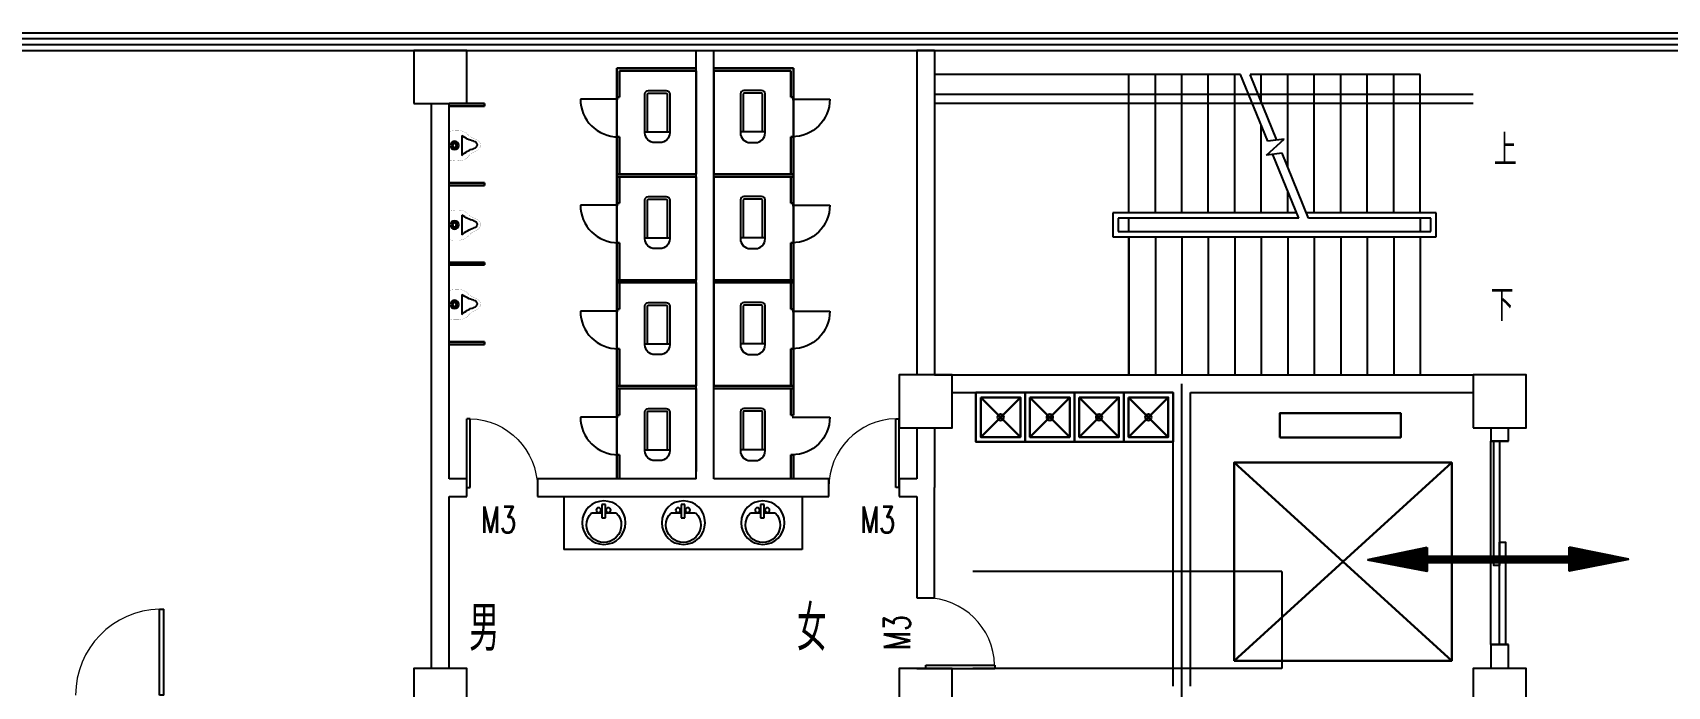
# Model space of a CAD drawing. Extents: x 539033 to 804858, y 468425 to 1263560.
# Drawn here: x 661488 to 680003, y 527539 to 534939 of the extents above; entities that cross this region are included whole.
import ezdxf
from ezdxf.enums import TextEntityAlignment as Align

# ---------------------------------------------------------------- set-up
doc = ezdxf.new("R2010")
doc.units = 0
doc.header["$LTSCALE"] = 1000
doc.header["$MEASUREMENT"] = 0
doc.linetypes.add('DASH', pattern=[0.35, 0.25, -0.1])
doc.linetypes.add('DASHED2', pattern=[0.375, 0.25, -0.125])
doc.layers.get('0').update_dxf_attribs({"linetype": 'CONTINUOUS'})
for name, color, linetype in [('COLUMN', 9, 'CONTINUOUS'), ('DOTE', 1, 'CONTINUOUS'), ('LVTRY', 6, 'CONTINUOUS'), ('PUB_DIM', 3, 'CONTINUOUS'), ('PUB_TEXT', 7, 'CONTINUOUS'), ('STAIR', 2, 'CONTINUOUS'), ('WALL', 9, 'CONTINUOUS'), ('WINDOW', 4, 'CONTINUOUS'), ('WINDOW_TEXT', 7, 'CONTINUOUS')]:
    doc.layers.add(name, color=color, linetype=linetype)
doc.layers.add('LINE', color=7, linetype='CONTINUOUS', lineweight=30)
doc.styles.add('_TCH_DIM', font='SIMPLEX', dxfattribs={"bigfont": 'GBCBIG'})
doc.styles.add('_TCH_WINDOW', font='SIMPLEX', dxfattribs={"bigfont": 'GBCBIG'})
doc.styles.add('SIMPLEX', font='SIMPLEX.SHX')
doc.styles.get("Standard").update_dxf_attribs({"font": 'txt.shx', "width": 0.7, "height": 500, "bigfont": 'hzdx.shx'})
doc.styles.add('W', font='', dxfattribs={"width": 0.8})
doc.styles.get('W').set_extended_font_data('FangSong_GB2312')

# ---------------------------------------------------------------- blocks, each defined once
blk = doc.blocks.new('_FZHK')
blk.add_lwpolyline([(-0.5, -0.5), (0.5, -0.5), (0.5, 0.5), (-0.5, 0.5)], close=True)
blk = doc.blocks.new('$DorLib2D$00000001')
for p, q in [((0.45, 0.975), (0.5, 0.975)), ((0.45, 0), (0.45, 0.975)), ((0.5, 0), (0.5, 0.975)), ((0.5, 0), (0.45, 0))]:
    blk.add_line(p, q)
at = {"lineweight": 13}
blk.add_arc((0.475, 0), 0.975, 91.4693, 180, dxfattribs=at)
blk = doc.blocks.new('$TCHSYS$DOOR2D')
for p, q in [((0.45, 0.975), (0.5, 0.975)), ((0.45, 0), (0.45, 0.975)), ((0.5, 0), (0.5, 0.975)), ((0.5, 0), (0.45, 0))]:
    blk.add_line(p, q)
at = {"lineweight": 13}
blk.add_arc((0.475, 0), 0.975, 91.4693, 180, dxfattribs=at)
blk = doc.blocks.new('M_E33IEP')
for p, q in [((44, -21), (44, 20)), ((44, 20), (194, 20)), ((135, 135), (135, 20)), ((194, 20), (194, -21)), ((194, -21), (44, -21)), ((135, -21), (135, -144))]:
    blk.add_line(p, q)
for centre, radius in [((248, -5), 246), ((106, 56), 26.7), ((105, -55), 26.7)]:
    blk.add_circle(centre, radius)
blk.add_arc((274, -5), 197, 225.2527, 134.7473)
at = {"style": 'W', "width": 0.8, "flags": 9}
for tag in ['XSIZE', 'YSIZE']:
    blk.add_attdef(tag, (0, 0), '', height=0.5, dxfattribs=at)
at = {"width": 0.8, "flags": 9}
for tag in ['YSIZE', 'XSIZE']:
    blk.add_attdef(tag, (2, -251), '', height=150, dxfattribs=at)
blk = doc.blocks.new('_LV6')
for p, q in [((-140, -340), (-140, -780)), ((-110, -340), (-110, -770)), ((100, -300), (-100, -300)), ((100, -330), (-100, -330)), ((110, -770), (110, -340)), ((140, -780), (140, -340)), ((140, -770), (-140, -770)), ((-30, -890), (30, -890))]:
    blk.add_line(p, q)
for centre, radius, start, end in [((-100, -340), 40, 90, 180), ((-100, -340), 10, 90, 180), ((100, -340), 40, 0, 90), ((100, -340), 10, 0, 90), ((-30, -780), 110, 180, 270), ((30, -780), 110, 270, 0)]:
    blk.add_arc(centre, radius, start, end)
blk = doc.blocks.new('_DBLK')
blk.add_line((-0.45, 0), (-0.45, -0.95))
blk.add_arc((-0.45, 0), 0.95, 270, 0)
at = {"layer": 'WINDOW_TEXT', "style": 'SIMPLEX', "flags": 9}
blk.add_attdef('A', text='', height=1, dxfattribs=at).set_placement((0, 1.5), align=Align.MIDDLE)
blk = doc.blocks.new('M_E14')
blk.add_line((-116, -146), (109, -146))
at = {"const_width": 1.5}
for points in [[(-185, 0), (-185, -10), (-165, -10)], [(-185, 0), (185, 0), (185, -10), (165, -10)], [(-137, -207), (-146, -194), (-153, -182), (-159, -172), (-163, -162), (-166, -154), (-168, -146), (-169, -139), (-170, -133), (-171, -127), (-172, -121), (-172, -115), (-173, -110), (-173, -104), (-173, -98), (-173, -92), (-173, -86), (-173, -79), (-173, -72), (-172, -64), (-171, -54), (-170, -44), (-168, -31), (-166, -17), (-164, -9)], [(128, -215), (138, -202), (145, -191), (152, -180), (156, -171), (160, -163), (162, -156), (164, -149), (165, -142), (166, -136), (167, -130), (168, -125), (169, -119), (170, -114), (170, -108), (170, -102), (171, -96), (171, -89), (171, -82), (171, -73), (171, -64), (170, -53), (169, -41), (167, -27), (165, -10)], [(166, -14), (165, -9)], [(-137, -205), (-127, -214)], [(-130, -211), (-128, -213), (-120, -221), (-113, -229), (-107, -236), (-102, -244), (-98, -251), (-93, -259), (-90, -266), (-86, -274), (-83, -281), (-80, -288), (-77, -295), (-74, -302), (-71, -308), (-68, -314), (-65, -320), (-62, -325), (-58, -330), (-55, -334), (-51, -338), (-47, -342), (-43, -345), (-39, -348), (-34, -351), (-30, -353), (-25, -355), (-20, -357), (-15, -358), (-10, -359), (-5, -360), (0, -360), (0, -360)], [(120, -218), (119, -220), (110, -227), (103, -235), (97, -242), (91, -249), (86, -256), (81, -264), (77, -271), (73, -278), (70, -285), (66, -292), (63, -299), (60, -306), (57, -312), (53, -318), (50, -323), (46, -328), (42, -332), (38, -337), (34, -340), (30, -344), (26, -347), (22, -350), (17, -352), (12, -354), (8, -356), (3, -357), (-1, -358)], [(129, -212), (117, -220)]]:
    blk.add_lwpolyline(points, dxfattribs=at)
for radius in [47.3, 34.6, 22.1]:
    blk.add_circle((-4, -62), radius)
for centre, radius, start, end in [((-387, -363), 346, 14.0616, 38.7001), ((331, -366), 312, 135.2868, 164.3913), ((-10, -276), 40.9, 183.6565, 351.9398)]:
    blk.add_arc(centre, radius, start, end)
at = {"width": 0.8, "flags": 9}
for tag in ['XSIZE', 'YSIZE']:
    blk.add_attdef(tag, (0, 0), '', height=0.5, dxfattribs=at)
blk = doc.blocks.new('A$C0EEA3453')
at = {"lineweight": 25, "ltscale": 100}
h = blk.add_hatch(dxfattribs=at)
h.set_pattern_fill('ANSI31', color=0, scale=45, angle=181, style=0)
h.set_pattern_definition([(226, (6859.989, 2.098), (4.0462864, -3.9074533), [])])
h.paths.add_polyline_path([(2664, 1068), (0, 513), (2664, 2)])
h.paths.add_polyline_path([(2664, 394), (9201, 394), (9201, 665), (2664, 665)])
at = {"color": 0, "linetype": 'Continuous'}
for points in [[(2664, 1068), (0, 513), (2664, 2)], [(2664, 394), (9201, 394), (9201, 665), (2664, 665)]]:
    blk.add_lwpolyline(points, close=True, dxfattribs=at)

msp = doc.modelspace()

# ---------------------------------------------------------------- linework, layer by layer
for p, q in [((677803.9, 534239.3), (671703.9, 534239.3)), ((677803.9, 534139.3), (671703.9, 534139.3)), ((667503.9, 529689.3), (667503.9, 529089.3)), ((670203.9, 529689.3), (670203.9, 529089.3)), ((670203.9, 529089.3), (667503.9, 529089.3))]:
    msp.add_line(p, q)
at = {"color": 2, "linetype": 'DASHED2', "ltscale": 100}
for p, q in [((675637.8, 528839.3), (672137.8, 528839.3)), ((675637.8, 527739.3), (672137.8, 527739.3))]:
    msp.add_line(p, q, dxfattribs=at)
at = {"color": 2, "lineweight": 25, "ltscale": 100}
msp.add_line((675637.8, 528839.3), (675637.8, 527739.3), dxfattribs=at)
at = {"layer": 'DOTE'}
msp.add_line((674503.9, 520389.3), (674503.9, 530964.3), dxfattribs=at)
at = {"layer": 'LVTRY', "lineweight": 30}
for p, q in [((668103.9, 534539.3), (669003.9, 534539.3)), ((668103.9, 534539.3), (669003.9, 534539.3)), ((668103.9, 534210.1), (668103.9, 534539.3)), ((670103.9, 534539.3), (669203.9, 534539.3)), ((670103.9, 534539.3), (669203.9, 534539.3)), ((670103.9, 534210.1), (670103.9, 534539.3)), ((668103.9, 534210.1), (668103.9, 534509.3)), ((668133.9, 534509.3), (669003.9, 534509.3)), ((668133.9, 534509.3), (669003.9, 534509.3)), ((668133.9, 534210.1), (668133.9, 534509.3)), ((669003.9, 533339.3), (669003.9, 534509.3)), ((670073.9, 534509.3), (669203.9, 534509.3)), ((669203.9, 533339.3), (669203.9, 534509.3)), ((670073.9, 534509.3), (669203.9, 534509.3)), ((670073.9, 534210.1), (670073.9, 534509.3)), ((670103.9, 534210.1), (670103.9, 534509.3)), ((668103.9, 530160.1), (668103.9, 534210.1)), ((668133.9, 534210.1), (668103.9, 534210.1)), ((670073.9, 534210.1), (670103.9, 534210.1)), ((670103.9, 531360.1), (670103.9, 534210.1)), ((666203.9, 534139.3), (666603.9, 534139.3)), ((666203.9, 534109.3), (666603.9, 534109.3)), ((666603.9, 534139.3), (666603.9, 534109.3)), ((668103.9, 533309.3), (668103.9, 533760.3)), ((668103.9, 533309.3), (668103.9, 533760.3)), ((668133.9, 533760.1), (668103.9, 533760.1)), ((668133.9, 533339.3), (668133.9, 533760.1)), ((670073.9, 533760.1), (670103.9, 533760.1)), ((670073.9, 533339.3), (670073.9, 533760.1)), ((670103.9, 533309.3), (670103.9, 533760.3)), ((670103.9, 533309.3), (670103.9, 533760.3)), ((666203.9, 533239.3), (666603.9, 533239.3)), ((666603.9, 533239.3), (666603.9, 533209.3)), ((668103.9, 533339.3), (669003.9, 533339.3)), ((668103.9, 533010.1), (668103.9, 533339.3)), ((668103.9, 533309.3), (669003.9, 533309.3)), ((668103.9, 533010.1), (668103.9, 533309.3)), ((668133.9, 533339.3), (669003.9, 533339.3)), ((668133.9, 533309.3), (669003.9, 533309.3)), ((668133.9, 533010.1), (668133.9, 533309.3)), ((669003.9, 532139.3), (669003.9, 533309.3)), ((670103.9, 533339.3), (669203.9, 533339.3)), ((670073.9, 533339.3), (669203.9, 533339.3)), ((669203.9, 532139.3), (669203.9, 533309.3)), ((670073.9, 533309.3), (669203.9, 533309.3)), ((670103.9, 533309.3), (669203.9, 533309.3)), ((670073.9, 533010.1), (670073.9, 533309.3)), ((670103.9, 533010.1), (670103.9, 533339.3)), ((670103.9, 533010.1), (670103.9, 533309.3)), ((666203.9, 533209.3), (666603.9, 533209.3)), ((668133.9, 533010.1), (668103.9, 533010.1)), ((670073.9, 533010.1), (670103.9, 533010.1)), ((668103.9, 532109.3), (668103.9, 532560.3)), ((668103.9, 532109.3), (668103.9, 532560.3)), ((668133.9, 532560.1), (668103.9, 532560.1)), ((668133.9, 532139.3), (668133.9, 532560.1)), ((670073.9, 532560.1), (670103.9, 532560.1)), ((670073.9, 532139.3), (670073.9, 532560.1)), ((670103.9, 532109.3), (670103.9, 532560.3)), ((670103.9, 532109.3), (670103.9, 532560.3)), ((666203.9, 532339.3), (666603.9, 532339.3)), ((666203.9, 532309.3), (666603.9, 532309.3)), ((666603.9, 532339.3), (666603.9, 532309.3)), ((668103.9, 532139.3), (669003.9, 532139.3)), ((668103.9, 531810.1), (668103.9, 532139.3)), ((668133.9, 532139.3), (669003.9, 532139.3)), ((670103.9, 532139.3), (669203.9, 532139.3)), ((670073.9, 532139.3), (669203.9, 532139.3)), ((670103.9, 531810.1), (670103.9, 532139.3)), ((668103.9, 532109.3), (669003.9, 532109.3)), ((668103.9, 531810.1), (668103.9, 532109.3)), ((668133.9, 532109.3), (669003.9, 532109.3)), ((668133.9, 531810.1), (668133.9, 532109.3)), ((669003.9, 530939.3), (669003.9, 532109.3)), ((669203.9, 530939.3), (669203.9, 532109.3)), ((670073.9, 532109.3), (669203.9, 532109.3)), ((670103.9, 532109.3), (669203.9, 532109.3)), ((670073.9, 531810.1), (670073.9, 532109.3)), ((670103.9, 531810.1), (670103.9, 532109.3)), ((668133.9, 531810.1), (668103.9, 531810.1)), ((670073.9, 531810.1), (670103.9, 531810.1)), ((666203.9, 531439.3), (666603.9, 531439.3)), ((666203.9, 531409.3), (666603.9, 531409.3)), ((666603.9, 531439.3), (666603.9, 531409.3)), ((668103.9, 530909.3), (668103.9, 531360.3)), ((668103.9, 530909.3), (668103.9, 531360.3)), ((668133.9, 531360.1), (668103.9, 531360.1)), ((668133.9, 530939.3), (668133.9, 531360.1)), ((670073.9, 531360.1), (670103.9, 531360.1)), ((670073.9, 530939.3), (670073.9, 531360.1)), ((670103.9, 530909.3), (670103.9, 531360.3)), ((670103.9, 530909.3), (670103.9, 531360.3)), ((668103.9, 530939.3), (669003.9, 530939.3)), ((668103.9, 530610.1), (668103.9, 530939.3)), ((668103.9, 530909.3), (669003.9, 530909.3)), ((668103.9, 530610.1), (668103.9, 530909.3)), ((668133.9, 530939.3), (669003.9, 530939.3)), ((668133.9, 530909.3), (669003.9, 530909.3)), ((668133.9, 530610.1), (668133.9, 530909.3)), ((669003.9, 529971.9), (669003.9, 530909.3)), ((670103.9, 530939.3), (669203.9, 530939.3)), ((670073.9, 530939.3), (669203.9, 530939.3)), ((670073.9, 530909.3), (669203.9, 530909.3)), ((670103.9, 530909.3), (669203.9, 530909.3)), ((670073.9, 530610.1), (670073.9, 530909.3)), ((670103.9, 530610.1), (670103.9, 530939.3)), ((670103.9, 530610.1), (670103.9, 530909.3)), ((672225.9, 530810.3), (672675.9, 530360.3)), ((672225.9, 530360.3), (672675.9, 530810.3)), ((672783.9, 530810.3), (673233.9, 530360.3)), ((672783.9, 530360.3), (673233.9, 530810.3)), ((673341.9, 530360.3), (673791.9, 530810.3)), ((673341.9, 530810.3), (673791.9, 530360.3)), ((673899.9, 530810.3), (674349.9, 530360.3)), ((673899.9, 530360.3), (674349.9, 530810.3)), ((668133.9, 530610.1), (668103.9, 530610.1)), ((670073.9, 530610.1), (670103.9, 530610.1)), ((668103.9, 529889.3), (668103.9, 530160.3)), ((668103.9, 529889.3), (668103.9, 530160.3)), ((668133.9, 530160.1), (668103.9, 530160.1)), ((668133.9, 529889.3), (668133.9, 530160.1)), ((670073.9, 529889.3), (670073.9, 530160.1)), ((670073.9, 530160.1), (670103.9, 530160.1)), ((670103.9, 529889.3), (670103.9, 530160.3)), ((670103.9, 529889.3), (670103.9, 530160.3)), ((675096.6, 530072.4), (677561.7, 527828.7)), ((675096.6, 527828.7), (677561.7, 530072.4))]:
    msp.add_line(p, q, dxfattribs=at)
for points in [[(672171.9, 530864.3), (672729.9, 530864.3), (672729.9, 530306.3), (672171.9, 530306.3)], [(672729.9, 530864.3), (673287.9, 530864.3), (673287.9, 530306.3), (672729.9, 530306.3)], [(673287.9, 530864.3), (673845.9, 530864.3), (673845.9, 530306.3), (673287.9, 530306.3)], [(673845.9, 530864.3), (674403.9, 530864.3), (674403.9, 530306.3), (673845.9, 530306.3)], [(672225.9, 530810.3), (672675.9, 530810.3), (672675.9, 530360.3), (672225.9, 530360.3)], [(672783.9, 530810.3), (673233.9, 530810.3), (673233.9, 530360.3), (672783.9, 530360.3)], [(673341.9, 530810.3), (673791.9, 530810.3), (673791.9, 530360.3), (673341.9, 530360.3)], [(673899.9, 530810.3), (674349.9, 530810.3), (674349.9, 530360.3), (673899.9, 530360.3)], [(675612.6, 530357.1), (676983.3, 530357.1), (676983.3, 530629.9), (675612.6, 530629.9)], [(675096.6, 527828.7), (677561.7, 527828.7), (677561.7, 530072.4), (675096.6, 530072.4)]]:
    msp.add_lwpolyline(points, close=True, dxfattribs=at)
for centre in [(672450.9, 530585.3), (673008.9, 530585.3), (673566.9, 530585.3), (674124.9, 530585.3)]:
    msp.add_circle(centre, 35.1, dxfattribs=at)
at = {"layer": 'PUB_DIM'}
for points in [[(677904.2, 531851.2, 0, 0, 0), (672916.4, 531851.2, 0, 0, 0), (672916.4, 533606.6, 0, 0, 0), (674573.8, 533606.6, 80, 0, 0), (674873.8, 533606.6, 0, 0, 0)], [(677939.1, 533606.6, 0, 0, 0), (676112, 533606.6, 80, 0, 0), (675812, 533606.6, 0, 0, 0)]]:
    msp.add_lwpolyline(points, format="xyseb", dxfattribs=at)
at = {"layer": 'STAIR'}
for p, q in [((673903.9, 534464.3), (671703.9, 534464.3)), ((671703.9, 534464.3), (671703.9, 531064.3)), ((675169.9, 534464.3), (673903.9, 534464.3)), ((673903.9, 532899.3), (673903.9, 534464.3)), ((673903.9, 532899.3), (673903.9, 534464.3)), ((674203.9, 532899.3), (674203.9, 534464.3)), ((674503.9, 532899.3), (674503.9, 534464.3)), ((674803.9, 532899.3), (674803.9, 534464.3)), ((675103.9, 532899.3), (675103.9, 534464.3)), ((675476.2, 533710.2), (675169.9, 534464.3)), ((677203.9, 534464.3), (675277.8, 534464.3)), ((675578.9, 533723), (675277.8, 534464.3)), ((675403.9, 534154), (675403.9, 534464.3)), ((675703.9, 533415.4), (675703.9, 534464.3)), ((676003.9, 532899.3), (676003.9, 534464.3)), ((676303.9, 532899.3), (676303.9, 534464.3)), ((676603.9, 532899.3), (676603.9, 534464.3)), ((676903.9, 532899.3), (676903.9, 534464.3)), ((677203.9, 532899.3), (677203.9, 534464.3)), ((675403.9, 532899.3), (675403.9, 533888.3)), ((675462, 533552.9), (675661.5, 533733.3)), ((675661.5, 533733.3), (675476.2, 533710.2)), ((675639, 533575), (675462, 533552.9)), ((675829.9, 532839.3), (675536.3, 533562.2)), ((675937.8, 532839.3), (675639, 533575)), ((675703.9, 532899.3), (675703.9, 533149.6)), ((675805.5, 532899.3), (673723.9, 532899.3)), ((673723.9, 532899.3), (673723.9, 532629.3)), ((677383.9, 532899.3), (675913.5, 532899.3)), ((677383.9, 532629.3), (677383.9, 532899.3)), ((675829.9, 532839.3), (673783.9, 532839.3)), ((673783.9, 532839.3), (673783.9, 532689.3)), ((673783.9, 532689.3), (677323.9, 532689.3)), ((675829.9, 532839.3), (673903.9, 532839.3)), ((673903.9, 532689.3), (673903.9, 532839.3)), ((673903.9, 532689.3), (677203.9, 532689.3)), ((677203.9, 532839.3), (675937.8, 532839.3)), ((677323.9, 532839.3), (675937.8, 532839.3)), ((677203.9, 532839.3), (677203.9, 532689.3)), ((677323.9, 532689.3), (677323.9, 532839.3)), ((673723.9, 532629.3), (677383.9, 532629.3)), ((673903.9, 532629.3), (673903.9, 531064.3)), ((673903.9, 531064.3), (673903.9, 532629.3)), ((674203.9, 532629.3), (674203.9, 531064.3)), ((674503.9, 532629.3), (674503.9, 531064.3)), ((674803.9, 532629.3), (674803.9, 531064.3)), ((675103.9, 532629.3), (675103.9, 531064.3)), ((675403.9, 532629.3), (675403.9, 531064.3)), ((675703.9, 532629.3), (675703.9, 531064.3)), ((676003.9, 532629.3), (676003.9, 531064.3)), ((676303.9, 532629.3), (676303.9, 531064.3)), ((676603.9, 532629.3), (676603.9, 531064.3)), ((676903.9, 532629.3), (676903.9, 531064.3)), ((677203.9, 532629.3), (677203.9, 531064.3)), ((671703.9, 531064.3), (673903.9, 531064.3)), ((673903.9, 531064.3), (677203.9, 531064.3))]:
    msp.add_line(p, q, dxfattribs=at)
at = {"layer": 'WALL'}
for p, q in [((669003.9, 529889.3), (669003.9, 534739.3)), ((669003.9, 534739.3), (669203.9, 534739.3)), ((669203.9, 529889.3), (669203.9, 534739.3)), ((671503.9, 534739.3), (671503.9, 531064.3)), ((671703.9, 534739.3), (671503.9, 534739.3)), ((671703.9, 534739.3), (671703.9, 531064.3)), ((666003.9, 529789.3), (666003.9, 534139.3)), ((666203.9, 529889.3), (666203.9, 534139.3)), ((671903.9, 531064.3), (674503.9, 531064.3)), ((674503.9, 531064.3), (677803.9, 531064.3)), ((671903.9, 530864.3), (674403.9, 530864.3)), ((674403.9, 527539.3), (674403.9, 530864.3)), ((674603.9, 527539.3), (674603.9, 530864.3)), ((674603.9, 530864.3), (677803.9, 530864.3)), ((671503.9, 530464.3), (671503.9, 529889.3)), ((671703.9, 530464.3), (671703.9, 529789.3)), ((678003.9, 530464.3), (678003.9, 530314.3)), ((678203.9, 530314.3), (678203.9, 530464.3)), ((678003.9, 530314.3), (678203.9, 530314.3)), ((666003.9, 527739.3), (666003.9, 529789.3)), ((666403.9, 529889.3), (666203.9, 529889.3)), ((666403.9, 529689.3), (666403.9, 529889.3)), ((669003.9, 529889.3), (667203.9, 529889.3)), ((667203.9, 529889.3), (667203.9, 529689.3)), ((670503.9, 529889.3), (669203.9, 529889.3)), ((670503.9, 529689.3), (670503.9, 529889.3)), ((671503.9, 529889.3), (671303.9, 529889.3)), ((671303.9, 529889.3), (671303.9, 529689.3)), ((671703.9, 528539.3), (671703.9, 529789.3)), ((666203.9, 529689.3), (666403.9, 529689.3)), ((666203.9, 527739.3), (666203.9, 529689.3)), ((667203.9, 529689.3), (669103.9, 529689.3)), ((669103.9, 529689.3), (670503.9, 529689.3)), ((671303.9, 529689.3), (671503.9, 529689.3)), ((671503.9, 529689.3), (671503.9, 528539.3)), ((671503.9, 528539.3), (671703.9, 528539.3)), ((678203.9, 528014.3), (678003.9, 528014.3)), ((678003.9, 528014.3), (678003.9, 527739.3)), ((678203.9, 527739.3), (678203.9, 528014.3)), ((671503.9, 527739.3), (671703.9, 527739.3))]:
    msp.add_line(p, q, dxfattribs=at)
at = {"layer": 'WINDOW'}
for p, q in [((658403.9, 534939.3), (690403.9, 534939.3)), ((658403.9, 534872.7), (690403.9, 534872.7)), ((658403.9, 534806), (690403.9, 534806)), ((658403.9, 534739.3), (690403.9, 534739.3)), ((678003.9, 528014.3), (678003.9, 530314.3))]:
    msp.add_line(p, q, dxfattribs=at)
at = {"layer": 'WINDOW', "linetype": 'DASH'}
for p, q in [((678203.9, 530314.3), (678003.9, 530314.3)), ((678003.9, 528014.3), (678203.9, 528014.3))]:
    msp.add_line(p, q, dxfattribs=at)
at = {"layer": 'WINDOW'}
for points in [[(678036, 530314.3), (678103.9, 530314.3), (678103.9, 528905.9), (678036, 528905.9)], [(678103.9, 529172.8), (678171.8, 529172.8), (678171.8, 528014.3), (678103.9, 528014.3)]]:
    msp.add_lwpolyline(points, close=True, dxfattribs=at)

# ---------------------------------------------------------------- block references
at = {"lineweight": 30, "xscale": -1, "rotation": 90}
for name, p in [('M_E14', (666203.9, 533658.8)), ('M_E14', (666203.9, 532758.8)), ('M_E14', (666203.9, 531858.8)), ('M_E33IEP', (667953.1, 529639.9)), ('M_E33IEP', (668853.1, 529639.9)), ('M_E33IEP', (669753.1, 529639.9))]:
    msp.add_blockref(name, p, dxfattribs=at)
at = {"layer": 'COLUMN', "xscale": 600, "yscale": 600, "zscale": 600}
for p in [(666103.9, 534439.3), (671603.9, 530764.3), (678103.9, 530764.3), (666103.9, 527439.3), (671603.9, 527439.3), (678103.9, 527439.3)]:
    msp.add_blockref('_FZHK', p, dxfattribs=at)
at = {"layer": 'LINE', "color": 7, "linetype": 'ByBlock', "xscale": 0.2520000000949949, "yscale": 0.2519999999785796, "zscale": 0.252}
msp.add_blockref('A$C0EEA3453', (676611, 528841), dxfattribs=at)
at = {"layer": 'LINE', "color": 7, "linetype": 'ByBlock', "xscale": -0.2519999999501521, "yscale": 0.2519999999785796, "zscale": 0.252, "rotation": 0.3124798715040988}
msp.add_blockref('A$C0EEA3453', (679563, 528849.1), dxfattribs=at)
at = {"layer": 'LVTRY', "lineweight": 30, "yscale": 450, "zscale": 450}
for p, xscale, rotation in [((668118.9, 533985.1), 450, 270), ((670088.9, 533985.1), -450, 90), ((668118.9, 532785.1), 450, 270), ((670088.9, 532785.1), -450, 90), ((668118.9, 531585.1), 450, 270), ((670088.9, 531585.1), -450, 90), ((668118.9, 530385.1), 450, 270), ((670088.9, 530385.1), -450, 90)]:
    msp.add_blockref('_DBLK', p, dxfattribs=dict(at, xscale=xscale, rotation=rotation))
at = {"layer": 'LVTRY', "lineweight": 30, "xscale": -1}
for p in [(668563.2, 534585.4), (668563.2, 533385.4), (668563.2, 532185.4), (668563.2, 530985.4)]:
    msp.add_blockref('_LV6', p, dxfattribs=at)
at = {"layer": 'LVTRY', "lineweight": 30}
for p in [(669644.5, 534585.4), (669644.5, 533385.4), (669644.5, 532185.4), (669644.5, 530985.4)]:
    msp.add_blockref('_LV6', p, dxfattribs=at)
at = {"layer": 'WINDOW'}
ref = msp.add_blockref('$DorLib2D$00000001', (666803.9, 529789.3), dxfattribs=dict(at, xscale=-800, yscale=800, zscale=-800))
ref.add_attrib('A', 'M3', (666566.9, 529275.6), dxfattribs={"layer": 'WINDOW_TEXT', "ltscale": 100, "height": 297.5, "style": '_TCH_WINDOW', "width": 0.705882})
ref = msp.add_blockref('$DorLib2D$00000001', (670903.9, 529789.3), dxfattribs=dict(at, xscale=-800, yscale=-800, zscale=-800, rotation=180))
ref.add_attrib('A', 'M3', (670860.9, 529275.6), dxfattribs={"layer": 'WINDOW_TEXT', "ltscale": 100, "height": 297.5, "style": '_TCH_WINDOW', "width": 0.705882})
ref = msp.add_blockref('$DorLib2D$00000001', (671603.9, 528139.3), dxfattribs=dict(at, xscale=800, yscale=800, zscale=800, rotation=270))
ref.add_attrib('A', 'M3', (671427.6, 527949.3), dxfattribs={"layer": 'WINDOW_TEXT', "ltscale": 100, "height": 297.5, "rotation": 90, "style": '_TCH_WINDOW', "width": 0.705882})
ref = msp.add_blockref('$TCHSYS$DOOR2D', (662473.9, 527439.3), dxfattribs=dict(at, xscale=1000, yscale=1000, zscale=1000))
ref.add_attrib('A', 'M1', (662328.9, 526965.6), dxfattribs={"layer": 'WINDOW_TEXT', "ltscale": 100, "height": 297.5, "style": '_TCH_WINDOW', "width": 0.705882})

# ---------------------------------------------------------------- texts
at = {"layer": 'PUB_TEXT', "style": '_TCH_DIM'}
for s, p in [('上', (678039.1, 533431.6)), ('下', (678004.2, 531676.2))]:
    msp.add_text(s, height=357.4, dxfattribs=at).set_placement(p)
at = {"layer": 'PUB_TEXT', "width": 0.7}
for s, p in [('男', (666431.6, 527940.5)), ('女', (670142.4, 527940.5))]:
    msp.add_text(s, height=510.6, dxfattribs=at).set_placement(p)

doc.saveas('drawing.dxf')
